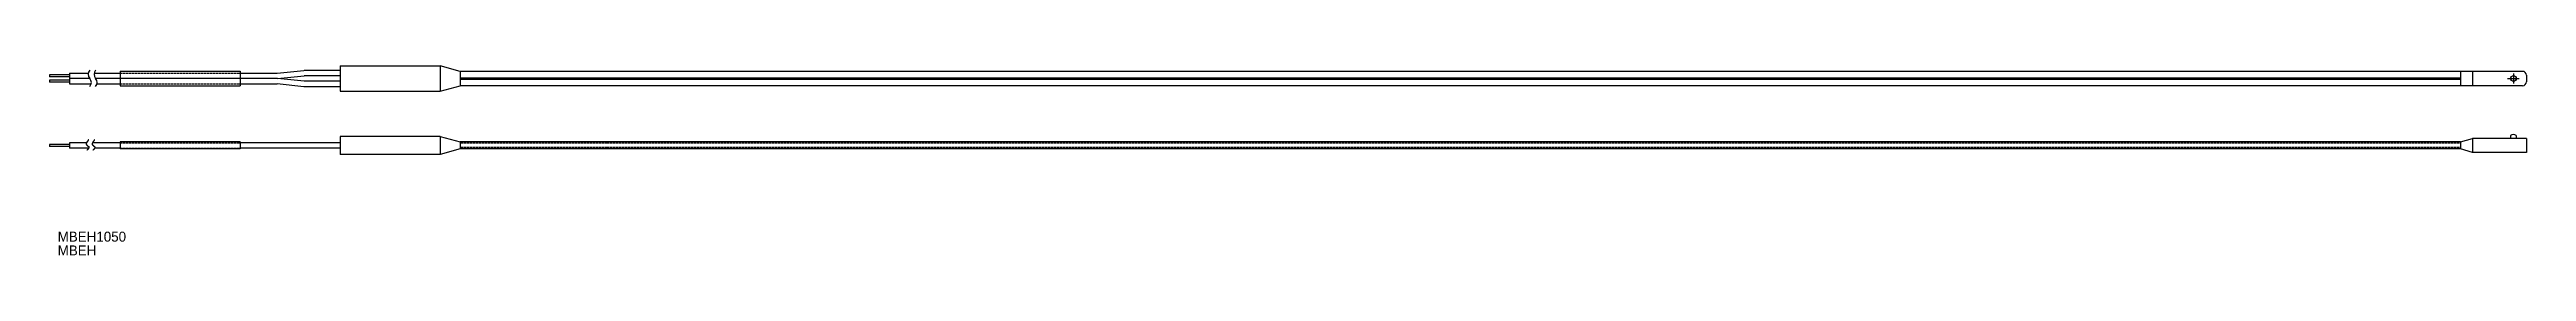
# Model space of a CAD drawing. Extents: x -431 to 807, y 134 to 229.
import ezdxf

# ---------------------------------------------------------------- set-up
doc = ezdxf.new("R2010")
doc.units = 0
doc.linetypes.add('CENTER', pattern=[2, 1.25, -0.25, 0.25, -0.25])
doc.linetypes.add('DASHED', pattern=[0.75, 0.5, -0.25])
doc.layers.get('0').update_dxf_attribs({"linetype": 'CONTINUOUS'})
doc.layers.add('CENTER', color=1, linetype='CENTER')

msp = doc.modelspace()

# ---------------------------------------------------------------- linework, layer by layer
at = {"color": 7, "linetype": 'CONTINUOUS'}
for p, q in [((-421.5, 224.6), (-431.5, 224.6)), ((-431.5, 224.6), (-431.5, 223.6)), ((-421.5, 223.6), (-431.5, 223.6)), ((-421.5, 225.4), (-412.1, 225.4)), ((-421.5, 225.4), (-421.5, 220)), ((-409.1, 225.4), (-396.2, 225.4)), ((-396.2, 226.4), (-336.2, 226.4)), ((-396.2, 226.4), (-396.2, 219)), ((-336.2, 226.4), (-336.2, 219)), ((-336.2, 225.4), (-317.7, 225.4)), ((-317.7, 225.4), (-304.3, 226.8)), ((-317.5, 222.7), (-304.1, 224.1)), ((-286.2, 226.8), (-304.2, 226.8)), ((-286.2, 224.1), (-304.2, 224.1)), ((-286.2, 229.1), (-236.2, 229.1)), ((-286.2, 229.1), (-286.2, 216.3)), ((-226.2, 226.3), (-236.2, 229.1)), ((-236.2, 229.1), (-236.2, 216.3)), ((804.8, 226.3), (-226.2, 226.3)), ((-226.2, 226.3), (-226.2, 219.1)), ((-226.2, 223.1), (773.8, 223.1)), ((773.8, 226.3), (773.8, 219.1)), ((779.8, 226.3), (779.8, 219.1)), ((806.8, 224.3), (806.8, 221.1)), ((-421.5, 221.9), (-431.5, 221.9)), ((-431.5, 221.9), (-431.5, 220.9)), ((-421.5, 220.9), (-431.5, 220.9)), ((-411.4, 222.7), (-421.5, 222.7)), ((-421.5, 220), (-410.7, 220)), ((-396.2, 222.7), (-408.4, 222.7)), ((-407.7, 220), (-396.2, 220)), ((-336.2, 222.7), (-396.2, 222.7)), ((-396.2, 219), (-336.2, 219)), ((-317.5, 222.7), (-336.2, 222.7)), ((-336.2, 220), (-317.7, 220)), ((-304.3, 218.6), (-317.7, 220)), ((-304.1, 221.3), (-317.5, 222.7)), ((-286.2, 221.3), (-304.1, 221.3)), ((-286.2, 218.6), (-304.1, 218.6)), ((-286.2, 216.3), (-236.2, 216.3)), ((-236.2, 216.3), (-226.2, 219.1)), ((-226.2, 222.3), (773.8, 222.3)), ((804.8, 219.1), (-226.2, 219.1)), ((-421.5, 189.6), (-431.5, 189.6)), ((-431.5, 189.6), (-431.5, 188.6)), ((-421.5, 188.6), (-431.5, 188.6)), ((-421.5, 190.5), (-421.5, 187.8)), ((-413, 190.5), (-421.5, 190.5)), ((-411.9, 187.8), (-421.5, 187.8)), ((-396.2, 190.5), (-410, 190.5)), ((-396.2, 187.8), (-408.9, 187.8)), ((-336.2, 190.9), (-396.2, 190.9)), ((-396.2, 190.9), (-396.2, 187.4)), ((-336.2, 187.4), (-396.2, 187.4)), ((-336.2, 190.9), (-336.2, 187.4)), ((-286.2, 190.5), (-336.2, 190.5)), ((-286.2, 187.8), (-336.2, 187.8)), ((-236.2, 193.6), (-286.2, 193.6)), ((-286.2, 193.6), (-286.2, 184.6)), ((-236.2, 193.6), (-226.2, 190.9)), ((-236.2, 193.6), (-236.2, 184.6)), ((-226.2, 187.4), (-236.2, 184.6)), ((773.8, 190.9), (-226.2, 190.9)), ((-226.2, 190.9), (-226.2, 187.4)), ((773.8, 187.4), (-226.2, 187.4)), ((773.8, 190.9), (779.8, 192.6)), ((773.8, 190.9), (773.8, 187.4)), ((779.8, 185.6), (773.8, 187.4)), ((806.8, 192.6), (779.8, 192.6)), ((779.8, 192.6), (779.8, 185.6)), ((798.9, 194.1), (798.9, 192.6)), ((801.7, 194.1), (801.7, 192.6)), ((806.8, 192.6), (806.8, 185.6)), ((-236.2, 184.6), (-286.2, 184.6)), ((806.8, 185.6), (779.8, 185.6))]:
    msp.add_line(p, q, dxfattribs=at)
at = {"color": 3, "linetype": 'DASHED'}
for p, q in [((-396.2, 225.4), (-336.2, 225.4)), ((-396.2, 220), (-336.2, 220)), ((-396.2, 190.5), (-336.2, 190.5)), ((-396.2, 187.8), (-336.2, 187.8)), ((773.8, 190.2), (-226.2, 190.2)), ((773.8, 188.1), (-226.2, 188.1))]:
    msp.add_line(p, q, dxfattribs=at)
at = {"color": 7}
for points in [[(-411.9, 192, 0), (-412, 192, 0), (-412, 191.9, 0), (-412, 191.9, 0), (-412, 191.9, 0), (-412.1, 191.8, 0), (-412.1, 191.8, 0), (-412.1, 191.8, 0), (-412.1, 191.7, 0), (-412.2, 191.7, 0), (-412.2, 191.7, 0), (-412.2, 191.6, 0), (-412.2, 191.6, 0), (-412.3, 191.6, 0), (-412.3, 191.5, 0), (-412.3, 191.5, 0), (-412.4, 191.5, 0), (-412.4, 191.4, 0), (-412.4, 191.4, 0), (-412.4, 191.4, 0), (-412.4, 191.3, 0), (-412.5, 191.3, 0), (-412.5, 191.3, 0), (-412.5, 191.2, 0), (-412.5, 191.2, 0), (-412.6, 191.2, 0), (-412.6, 191.1, 0), (-412.6, 191.1, 0), (-412.6, 191.1, 0), (-412.7, 191, 0), (-412.7, 191, 0), (-412.7, 191, 0), (-412.7, 190.9, 0), (-412.7, 190.9, 0), (-412.8, 190.9, 0), (-412.8, 190.8, 0), (-412.8, 190.8, 0), (-412.8, 190.8, 0), (-412.8, 190.7, 0), (-412.8, 190.7, 0), (-412.9, 190.7, 0), (-412.9, 190.6, 0), (-412.9, 190.6, 0), (-412.9, 190.6, 0), (-412.9, 190.5, 0), (-412.9, 190.5, 0), (-413, 190.5, 0), (-413, 190.4, 0), (-413, 190.4, 0), (-413, 190.4, 0), (-413, 190.4, 0), (-413, 190.3, 0), (-413, 190.3, 0), (-413, 190.3, 0), (-413, 190.2, 0), (-413.1, 190.2, 0), (-413.1, 190.2, 0), (-413.1, 190.1, 0), (-413.1, 190.1, 0), (-413.1, 190.1, 0), (-413.1, 190.1, 0), (-413.1, 190, 0), (-413.1, 190, 0), (-413.1, 190, 0), (-413.1, 189.9, 0), (-413.1, 189.9, 0), (-413.1, 189.9, 0), (-413.1, 189.9, 0), (-413.1, 189.8, 0), (-413.1, 189.8, 0), (-413.1, 189.8, 0), (-413.1, 189.8, 0), (-413.1, 189.7, 0), (-413.1, 189.7, 0), (-413.1, 189.7, 0), (-413.1, 189.6, 0), (-413.1, 189.6, 0), (-413.1, 189.6, 0), (-413, 189.6, 0), (-413, 189.5, 0), (-413, 189.5, 0), (-413, 189.5, 0), (-413, 189.5, 0), (-413, 189.4, 0), (-413, 189.4, 0), (-413, 189.4, 0), (-412.9, 189.4, 0), (-412.9, 189.4, 0), (-412.9, 189.3, 0), (-412.9, 189.3, 0), (-412.9, 189.3, 0), (-412.8, 189.3, 0), (-412.8, 189.2, 0), (-412.8, 189.2, 0), (-412.8, 189.2, 0), (-412.7, 189.2, 0), (-412.7, 189.2, 0), (-412.7, 189.1, 0), (-412.7, 189.1, 0), (-412.6, 189.1, 0), (-412.6, 189.1, 0), (-412.6, 189.1, 0), (-412.5, 189, 0), (-412.5, 189, 0), (-412.5, 189, 0), (-412.5, 189, 0), (-412.4, 188.9, 0), (-412.4, 188.9, 0), (-412.4, 188.9, 0), (-412.3, 188.9, 0), (-412.3, 188.9, 0), (-412.3, 188.8, 0), (-412.2, 188.8, 0), (-412.2, 188.8, 0), (-412.2, 188.8, 0), (-412.2, 188.8, 0), (-412.1, 188.7, 0), (-412.1, 188.7, 0), (-412.1, 188.7, 0), (-412.1, 188.7, 0), (-412, 188.7, 0), (-412, 188.6, 0), (-412, 188.6, 0), (-412, 188.6, 0), (-411.9, 188.6, 0), (-411.9, 188.6, 0), (-411.9, 188.5, 0), (-411.9, 188.5, 0), (-411.9, 188.5, 0), (-411.9, 188.5, 0), (-411.8, 188.4, 0), (-411.8, 188.4, 0), (-411.8, 188.4, 0), (-411.8, 188.4, 0), (-411.8, 188.3, 0), (-411.8, 188.3, 0), (-411.8, 188.3, 0), (-411.8, 188.3, 0), (-411.8, 188.3, 0), (-411.8, 188.2, 0), (-411.8, 188.2, 0), (-411.8, 188.2, 0), (-411.8, 188.2, 0), (-411.8, 188.1, 0), (-411.8, 188.1, 0), (-411.8, 188.1, 0), (-411.8, 188.1, 0), (-411.8, 188, 0), (-411.8, 188, 0), (-411.8, 188, 0), (-411.8, 187.9, 0), (-411.8, 187.9, 0), (-411.8, 187.9, 0), (-411.9, 187.9, 0), (-411.9, 187.8, 0), (-411.9, 187.8, 0), (-411.9, 187.8, 0), (-411.9, 187.8, 0), (-411.9, 187.7, 0), (-411.9, 187.7, 0), (-412, 187.7, 0), (-412, 187.6, 0), (-412, 187.6, 0), (-412, 187.6, 0), (-412, 187.6, 0), (-412.1, 187.5, 0), (-412.1, 187.5, 0), (-412.1, 187.5, 0), (-412.1, 187.4, 0), (-412.2, 187.4, 0), (-412.2, 187.4, 0), (-412.2, 187.3, 0), (-412.2, 187.3, 0), (-412.3, 187.3, 0), (-412.3, 187.3, 0), (-412.3, 187.2, 0), (-412.3, 187.2, 0), (-412.4, 187.2, 0), (-412.4, 187.1, 0), (-412.4, 187.1, 0), (-412.5, 187.1, 0), (-412.5, 187.1, 0), (-412.5, 187, 0), (-412.5, 187, 0), (-412.6, 187, 0), (-412.6, 186.9, 0), (-412.6, 186.9, 0), (-412.7, 186.9, 0), (-412.7, 186.8, 0), (-412.7, 186.8, 0), (-412.8, 186.8, 0), (-412.8, 186.7, 0)], [(-409, 192, 0), (-409, 192, 0), (-409, 191.9, 0), (-409, 191.9, 0), (-409.1, 191.9, 0), (-409.1, 191.8, 0), (-409.1, 191.8, 0), (-409.1, 191.8, 0), (-409.2, 191.7, 0), (-409.2, 191.7, 0), (-409.2, 191.7, 0), (-409.2, 191.6, 0), (-409.3, 191.6, 0), (-409.3, 191.6, 0), (-409.3, 191.5, 0), (-409.4, 191.5, 0), (-409.4, 191.5, 0), (-409.4, 191.4, 0), (-409.4, 191.4, 0), (-409.4, 191.4, 0), (-409.5, 191.3, 0), (-409.5, 191.3, 0), (-409.5, 191.3, 0), (-409.5, 191.2, 0), (-409.6, 191.2, 0), (-409.6, 191.2, 0), (-409.6, 191.1, 0), (-409.6, 191.1, 0), (-409.7, 191.1, 0), (-409.7, 191, 0), (-409.7, 191, 0), (-409.7, 191, 0), (-409.7, 190.9, 0), (-409.8, 190.9, 0), (-409.8, 190.9, 0), (-409.8, 190.8, 0), (-409.8, 190.8, 0), (-409.8, 190.8, 0), (-409.9, 190.7, 0), (-409.9, 190.7, 0), (-409.9, 190.7, 0), (-409.9, 190.6, 0), (-409.9, 190.6, 0), (-409.9, 190.6, 0), (-410, 190.5, 0), (-410, 190.5, 0), (-410, 190.5, 0), (-410, 190.4, 0), (-410, 190.4, 0), (-410, 190.4, 0), (-410, 190.4, 0), (-410, 190.3, 0), (-410.1, 190.3, 0), (-410.1, 190.3, 0), (-410.1, 190.2, 0), (-410.1, 190.2, 0), (-410.1, 190.2, 0), (-410.1, 190.1, 0), (-410.1, 190.1, 0), (-410.1, 190.1, 0), (-410.1, 190.1, 0), (-410.1, 190, 0), (-410.1, 190, 0), (-410.1, 190, 0), (-410.1, 189.9, 0), (-410.1, 189.9, 0), (-410.1, 189.9, 0), (-410.1, 189.9, 0), (-410.1, 189.8, 0), (-410.1, 189.8, 0), (-410.1, 189.8, 0), (-410.1, 189.8, 0), (-410.1, 189.7, 0), (-410.1, 189.7, 0), (-410.1, 189.7, 0), (-410.1, 189.6, 0), (-410.1, 189.6, 0), (-410.1, 189.6, 0), (-410.1, 189.6, 0), (-410.1, 189.5, 0), (-410, 189.5, 0), (-410, 189.5, 0), (-410, 189.5, 0), (-410, 189.4, 0), (-410, 189.4, 0), (-410, 189.4, 0), (-410, 189.4, 0), (-409.9, 189.4, 0), (-409.9, 189.3, 0), (-409.9, 189.3, 0), (-409.9, 189.3, 0), (-409.9, 189.3, 0), (-409.8, 189.2, 0), (-409.8, 189.2, 0), (-409.8, 189.2, 0), (-409.8, 189.2, 0), (-409.7, 189.2, 0), (-409.7, 189.1, 0), (-409.7, 189.1, 0), (-409.6, 189.1, 0), (-409.6, 189.1, 0), (-409.6, 189.1, 0), (-409.6, 189, 0), (-409.5, 189, 0), (-409.5, 189, 0), (-409.5, 189, 0), (-409.4, 188.9, 0), (-409.4, 188.9, 0), (-409.4, 188.9, 0), (-409.4, 188.9, 0), (-409.3, 188.9, 0), (-409.3, 188.8, 0), (-409.3, 188.8, 0), (-409.2, 188.8, 0), (-409.2, 188.8, 0), (-409.2, 188.8, 0), (-409.2, 188.7, 0), (-409.1, 188.7, 0), (-409.1, 188.7, 0), (-409.1, 188.7, 0), (-409.1, 188.7, 0), (-409, 188.6, 0), (-409, 188.6, 0), (-409, 188.6, 0), (-409, 188.6, 0), (-409, 188.6, 0), (-408.9, 188.5, 0), (-408.9, 188.5, 0), (-408.9, 188.5, 0), (-408.9, 188.5, 0), (-408.9, 188.4, 0), (-408.9, 188.4, 0), (-408.8, 188.4, 0), (-408.8, 188.4, 0), (-408.8, 188.3, 0), (-408.8, 188.3, 0), (-408.8, 188.3, 0), (-408.8, 188.3, 0), (-408.8, 188.3, 0), (-408.8, 188.2, 0), (-408.8, 188.2, 0), (-408.8, 188.2, 0), (-408.8, 188.2, 0), (-408.8, 188.1, 0), (-408.8, 188.1, 0), (-408.8, 188.1, 0), (-408.8, 188.1, 0), (-408.8, 188, 0), (-408.8, 188, 0), (-408.8, 188, 0), (-408.8, 187.9, 0), (-408.9, 187.9, 0), (-408.9, 187.9, 0), (-408.9, 187.9, 0), (-408.9, 187.8, 0), (-408.9, 187.8, 0), (-408.9, 187.8, 0), (-408.9, 187.8, 0), (-409, 187.7, 0), (-409, 187.7, 0), (-409, 187.7, 0), (-409, 187.6, 0), (-409, 187.6, 0), (-409, 187.6, 0), (-409.1, 187.6, 0), (-409.1, 187.5, 0), (-409.1, 187.5, 0), (-409.1, 187.5, 0), (-409.2, 187.4, 0), (-409.2, 187.4, 0), (-409.2, 187.4, 0), (-409.2, 187.3, 0), (-409.3, 187.3, 0), (-409.3, 187.3, 0), (-409.3, 187.3, 0), (-409.3, 187.2, 0), (-409.4, 187.2, 0), (-409.4, 187.2, 0), (-409.4, 187.1, 0), (-409.4, 187.1, 0), (-409.5, 187.1, 0), (-409.5, 187.1, 0), (-409.5, 187, 0), (-409.6, 187, 0), (-409.6, 187, 0), (-409.6, 186.9, 0), (-409.7, 186.9, 0), (-409.7, 186.9, 0), (-409.7, 186.8, 0), (-409.7, 186.8, 0), (-409.8, 186.8, 0), (-409.8, 186.7, 0)]]:
    msp.add_polyline3d(points, dxfattribs=at)
at = {"color": 7, "linetype": 'CONTINUOUS'}
msp.add_circle((800.3, 222.7), 1.4, dxfattribs=at)
for centre, radius, start, end in [((-409.1, 224.8), 3.03, 138.19, 221.81), ((-406.2, 224.8), 3.03, 138.19, 221.81), ((804.8, 224.3), 2, 0, 90), ((-413.6, 220.7), 3.03, 318.19, 41.81), ((-410.7, 220.7), 3.03, 318.19, 41.81), ((804.8, 221.1), 2, 270, 0), ((800.3, 192.4), 2.21, 50.6923, 129.308)]:
    msp.add_arc(centre, radius, start, end, dxfattribs=at)
at = {"layer": 'CENTER', "color": 1, "linetype": 'CENTER'}
for p, q in [((800.3, 225.2), (800.3, 220.2)), ((797.4, 222.7), (803.2, 222.7))]:
    msp.add_line(p, q, dxfattribs=at)

# ---------------------------------------------------------------- texts
at = {"color": 7, "linetype": 'CONTINUOUS'}
for s, p in [('MBEH1050', (-427.4, 140.9)), ('MBEH', (-427.4, 134))]:
    msp.add_text(s, height=5, dxfattribs=at).set_placement(p)

doc.saveas('drawing.dxf')
